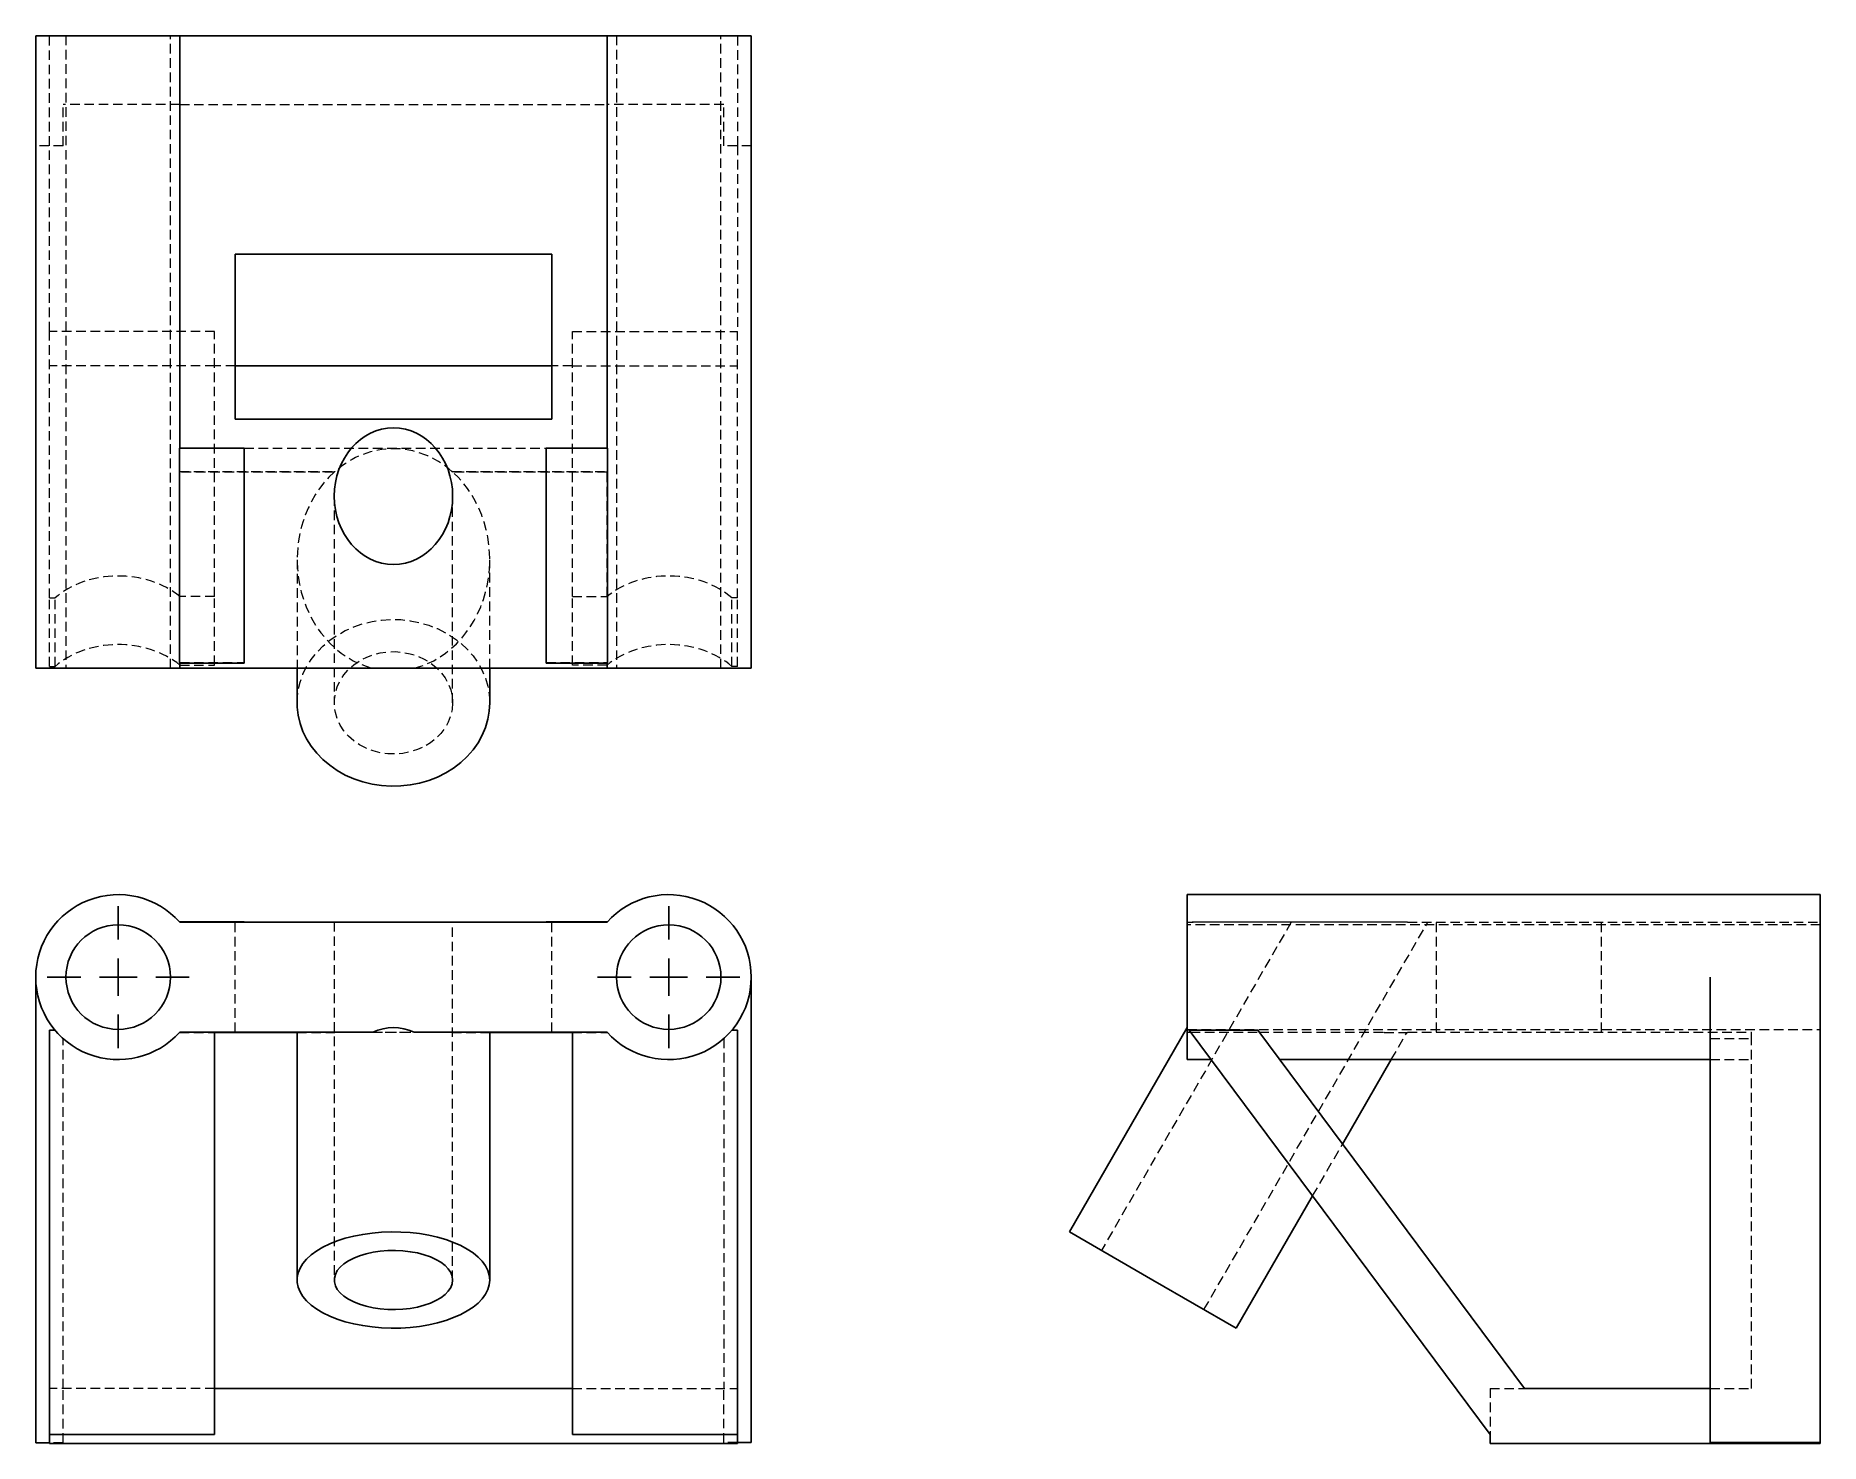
# Model space of a CAD drawing. Header units: millimetres. Extents: x 35 to 273, y 20 to 208.
import ezdxf

# ---------------------------------------------------------------- set-up
doc = ezdxf.new("R2010")
doc.units = ezdxf.units.MM
doc.linetypes.add('HIDDEN', pattern=[1.905, 1.27, -0.635])
doc.layers.add('10', color=7, linetype='Continuous')

# ---------------------------------------------------------------- blocks, each defined once
blk = doc.blocks.new('SW_CENTERMARKSYMBOL_0')
at = {"layer": '10', "color": 0}
for p, q in [((0, 5), (0, 9.46)), ((0, 0), (0, 2.5)), ((-5, 0), (-9.46, 0)), ((0, 0), (-2.5, 0)), ((0, 0), (0, -2.5)), ((0, 0), (2.5, 0)), ((5, 0), (9.46, 0)), ((0, -5), (0, -9.46))]:
    blk.add_line(p, q, dxfattribs=at)
blk = doc.blocks.new('SW_CENTERMARKSYMBOL_1')
at = {"layer": '10', "color": 0}
for p, q in [((0, 5), (0, 9.46)), ((0, 0), (0, 2.5)), ((-5, 0), (-9.46, 0)), ((0, 0), (-2.5, 0)), ((0, 0), (0, -2.5)), ((0, 0), (2.5, 0)), ((5, 0), (9.46, 0)), ((0, -5), (0, -9.46))]:
    blk.add_line(p, q, dxfattribs=at)

msp = doc.modelspace()

# ---------------------------------------------------------------- linework, layer by layer
at = {"color": 7, "linetype": 'Continuous', "lineweight": 25}
for p, q in [((35.36, 193.34), (35.36, 208)), ((35.36, 208), (54.55, 208)), ((54.55, 153.03), (54.55, 208)), ((111.45, 208), (54.55, 208)), ((111.45, 153.03), (111.45, 208)), ((111.45, 208), (130.64, 208)), ((130.64, 208), (130.64, 193.34)), ((35.36, 193.34), (35.36, 123.71)), ((130.64, 123.71), (130.64, 193.34)), ((61.93, 178.88), (104.07, 178.88)), ((61.93, 156.9), (61.93, 178.88)), ((104.07, 178.88), (104.07, 156.9)), ((104.07, 164.02), (61.93, 164.02)), ((104.07, 156.9), (61.93, 156.9)), ((54.51, 124.4), (54.51, 153.03)), ((54.51, 153.03), (63.12, 153.03)), ((63.12, 124.4), (63.12, 153.03)), ((103.33, 153.03), (111.49, 153.03)), ((103.33, 153.03), (103.33, 124.4)), ((111.49, 124.4), (111.49, 153.03)), ((35.36, 123.71), (54.55, 123.71)), ((54.51, 124.4), (63.12, 124.4)), ((54.55, 123.71), (54.55, 124.4)), ((111.45, 123.71), (54.55, 123.71)), ((70.17, 123.71), (70.17, 119.11)), ((95.83, 119.11), (95.83, 123.71)), ((103.33, 124.4), (111.49, 124.4)), ((111.45, 123.71), (111.45, 124.4)), ((111.45, 123.71), (130.64, 123.71)), ((273, 93.56), (188.71, 93.56)), ((188.71, 93.56), (188.71, 71.57)), ((273, 93.56), (273, 82.56)), ((54.51, 89.93), (63.12, 89.93)), ((111.45, 89.89), (54.55, 89.89)), ((63.12, 89.89), (63.12, 89.93)), ((103.33, 89.93), (103.33, 89.89)), ((103.33, 89.93), (111.49, 89.93)), ((35.36, 20.53), (35.36, 82.56)), ((130.64, 82.56), (130.64, 20.54)), ((258.34, 82.56), (258.34, 20.54)), ((273, 20.54), (273, 82.56)), ((37.19, 21.63), (37.19, 75.49)), ((37.19, 75.49), (37.94, 75.49)), ((54.55, 75.23), (80.25, 75.23)), ((59.18, 21.63), (59.18, 75.23)), ((59.18, 75.2), (70.17, 75.2)), ((70.17, 75.23), (70.17, 42.2)), ((85.75, 75.23), (111.45, 75.23)), ((95.83, 42.2), (95.83, 75.23)), ((95.83, 75.2), (106.82, 75.2)), ((106.82, 21.63), (106.82, 75.23)), ((128.81, 75.49), (128.06, 75.49)), ((128.81, 21.63), (128.81, 75.49)), ((188.71, 75.83), (173, 48.62)), ((188.95, 75.49), (198.09, 75.49)), ((229.02, 21.63), (188.95, 75.49)), ((198.09, 75.49), (233.59, 27.77)), ((188.71, 71.57), (191.87, 71.57)), ((201.01, 71.57), (258.34, 71.57)), ((209.38, 60.32), (215.87, 71.57)), ((195.22, 35.79), (205.39, 53.4)), ((184.11, 42.2), (173, 48.62)), ((195.22, 35.79), (184.11, 42.2)), ((106.82, 27.77), (59.18, 27.77)), ((258.34, 27.77), (233.59, 27.77)), ((59.18, 21.63), (37.19, 21.63)), ((37.19, 21.63), (37.19, 20.44)), ((106.82, 21.63), (128.81, 21.63)), ((128.81, 21.63), (128.81, 20.44)), ((229.02, 21.63), (229.02, 20.44)), ((37.19, 20.53), (35.36, 20.53)), ((128.81, 20.44), (37.19, 20.44)), ((128.81, 20.54), (130.64, 20.54)), ((272.96, 20.44), (229.02, 20.44)), ((258.34, 20.54), (273, 20.54)), ((272.96, 20.54), (272.96, 20.44)), ((273, 20.53), (272.96, 20.53)), ((273, 20.54), (273, 20.53))]:
    msp.add_line(p, q, dxfattribs=at)
at = {"color": 7, "linetype": 'HIDDEN', "lineweight": 18}
for p, q in [((39.02, 207.96), (37.19, 207.96)), ((37.19, 193.34), (37.19, 207.96)), ((39.02, 208), (39.02, 207.96)), ((39.02, 207.96), (126.98, 207.96)), ((39.39, 208), (39.39, 123.71)), ((53.32, 123.71), (53.32, 208)), ((112.68, 208), (112.68, 123.71)), ((126.61, 123.71), (126.61, 208)), ((126.98, 208), (126.98, 207.96)), ((128.81, 207.96), (126.98, 207.96)), ((128.81, 207.96), (128.81, 193.34)), ((54.55, 198.84), (39.02, 198.84)), ((39.02, 193.34), (39.02, 198.84)), ((54.55, 198.84), (111.45, 198.84)), ((126.98, 198.84), (111.45, 198.84)), ((126.98, 193.34), (126.98, 198.84)), ((39.02, 193.34), (35.36, 193.34)), ((37.19, 168.59), (37.19, 193.34)), ((130.64, 193.34), (126.98, 193.34)), ((128.81, 193.34), (128.81, 168.59)), ((59.18, 168.59), (37.19, 168.59)), ((37.19, 133.09), (37.19, 168.59)), ((59.18, 133.28), (59.18, 168.59)), ((106.82, 133.28), (106.82, 168.59)), ((106.82, 168.59), (128.81, 168.59)), ((128.81, 133.09), (128.81, 168.59)), ((59.18, 164.02), (37.19, 164.02)), ((61.93, 164.02), (59.18, 164.02)), ((106.82, 164.02), (104.07, 164.02)), ((106.82, 164.02), (128.81, 164.02)), ((63.12, 153.03), (103.33, 153.03)), ((54.51, 149.92), (75.21, 149.92)), ((54.55, 133.28), (54.55, 149.86)), ((75.11, 149.86), (54.55, 149.86)), ((90.79, 149.92), (111.49, 149.92)), ((111.45, 149.86), (90.89, 149.86)), ((111.45, 133.28), (111.45, 149.86)), ((75.12, 146.64), (75.12, 119.11)), ((90.88, 119.11), (90.88, 146.64)), ((70.17, 138.18), (70.17, 123.71)), ((95.83, 123.71), (95.83, 138.18)), ((37.19, 133.09), (37.94, 133.09)), ((37.19, 123.95), (37.19, 133.09)), ((37.94, 123.95), (37.94, 133.09)), ((59.18, 133.28), (54.55, 133.28)), ((59.18, 124.14), (59.18, 133.28)), ((106.82, 133.28), (111.45, 133.28)), ((106.82, 124.14), (106.82, 133.28)), ((128.06, 123.95), (128.06, 133.09)), ((128.81, 133.09), (128.06, 133.09)), ((128.81, 123.95), (128.81, 133.09)), ((37.19, 123.95), (37.94, 123.95)), ((54.55, 124.4), (54.55, 124.47)), ((54.55, 124.47), (63.12, 124.47)), ((54.55, 124.14), (59.18, 124.14)), ((103.33, 124.47), (111.45, 124.47)), ((111.45, 124.14), (106.82, 124.14)), ((111.45, 124.4), (111.45, 124.47)), ((128.81, 123.95), (128.06, 123.95)), ((61.93, 75.23), (61.93, 89.89)), ((75.12, 89.89), (75.12, 42.2)), ((90.88, 42.2), (90.88, 89.89)), ((104.07, 75.23), (104.07, 89.89)), ((202.54, 89.89), (177.28, 46.14)), ((188.71, 89.89), (189.47, 89.89)), ((273, 89.52), (188.71, 89.52)), ((189.47, 89.89), (189.4, 89.93)), ((189.4, 89.93), (218.03, 89.93)), ((218.03, 89.89), (189.47, 89.89)), ((190.93, 38.26), (220.74, 89.89)), ((218.03, 89.89), (218.03, 89.93)), ((218.03, 89.89), (273, 89.89)), ((221.9, 75.23), (221.9, 89.89)), ((243.88, 75.23), (243.88, 89.89)), ((39.02, 27.77), (39.02, 74.37)), ((54.51, 75.2), (59.18, 75.2)), ((70.17, 75.2), (75.21, 75.2)), ((90.79, 75.2), (75.21, 75.2)), ((80.25, 75.23), (85.75, 75.23)), ((90.79, 75.2), (95.83, 75.2)), ((106.82, 75.2), (111.49, 75.2)), ((126.98, 74.37), (126.98, 27.77)), ((188.71, 75.6), (273, 75.6)), ((188.71, 75.23), (189.14, 75.23)), ((189.14, 75.23), (198.28, 75.23)), ((198.28, 75.23), (214.86, 75.23)), ((214.92, 75.2), (214.86, 75.23)), ((214.92, 75.2), (218.03, 75.2)), ((215.87, 71.57), (217.97, 75.2)), ((218.03, 75.23), (263.84, 75.23)), ((218.03, 75.2), (218.03, 75.23)), ((258.34, 74.37), (263.84, 74.37)), ((263.84, 74.37), (263.84, 75.23)), ((263.84, 27.77), (263.84, 74.37)), ((258.34, 71.57), (263.84, 71.57)), ((205.39, 53.4), (209.38, 60.32)), ((59.18, 27.77), (37.19, 27.77)), ((39.02, 20.53), (39.02, 27.77)), ((106.82, 27.77), (128.81, 27.77)), ((126.98, 20.54), (126.98, 27.77)), ((229.02, 27.77), (229.02, 21.63)), ((229.02, 27.77), (233.59, 27.77)), ((258.34, 27.77), (263.84, 27.77)), ((273, 27.77), (272.96, 27.77)), ((272.96, 20.54), (272.96, 27.77)), ((39.02, 20.53), (37.19, 20.53)), ((128.81, 20.54), (126.98, 20.54)), ((258.34, 20.54), (258.34, 20.53)), ((258.34, 20.53), (272.96, 20.53))]:
    msp.add_line(p, q, dxfattribs=at)
at = {"color": 7, "linetype": 'HIDDEN', "lineweight": 18, "flags": 128}
for points in [[(70.17, 119.11), (70.19, 119.66), (70.32, 120.76), (70.57, 121.85), (70.95, 122.91), (71.44, 123.93), (72.06, 124.9), (72.78, 125.82), (73.6, 126.66), (74.51, 127.44), (75.51, 128.13), (76.59, 128.73), (77.72, 129.23), (78.91, 129.64), (80.15, 129.94), (81.41, 130.13), (82.68, 130.21), (83.96, 130.19), (85.23, 130.05), (86.47, 129.8), (87.69, 129.45), (88.85, 128.99), (89.96, 128.44), (91, 127.79), (91.96, 127.06), (92.83, 126.25), (93.6, 125.37), (94.26, 124.42), (94.82, 123.42), (95.26, 122.38), (95.57, 121.31), (95.76, 120.21), (95.83, 119.11), (95.83, 119.11)], [(90.88, 119.11), (90.81, 118.24), (90.62, 117.38), (90.3, 116.55), (89.87, 115.76), (89.31, 115.03), (88.66, 114.36), (87.91, 113.77), (87.08, 113.27), (86.19, 112.87), (85.24, 112.57), (84.26, 112.37), (83.25, 112.29), (82.24, 112.32), (81.25, 112.46), (80.28, 112.7), (79.36, 113.06), (78.49, 113.51), (77.7, 114.06), (77, 114.68), (76.4, 115.39), (75.9, 116.15), (75.52, 116.96), (75.27, 117.8), (75.14, 118.67), (75.14, 119.55), (75.27, 120.41), (75.52, 121.26), (75.9, 122.07), (76.4, 122.83), (77, 123.53), (77.7, 124.16), (78.49, 124.7), (79.36, 125.16), (80.28, 125.51), (81.25, 125.76), (82.24, 125.9), (83.25, 125.93), (84.26, 125.84), (85.24, 125.65), (86.19, 125.35), (87.08, 124.94), (87.91, 124.44), (88.66, 123.86), (89.31, 123.19), (89.87, 122.46), (90.3, 121.67), (90.62, 120.84), (90.81, 119.98), (90.88, 119.11)]]:
    msp.add_lwpolyline(points, dxfattribs=at)
at = {"color": 7, "linetype": 'Continuous', "lineweight": 25, "flags": 128}
for points in [[(95.83, 119.11), (95.76, 118), (95.57, 116.91), (95.26, 115.83), (94.82, 114.79), (94.26, 113.8), (93.6, 112.85), (92.83, 111.97), (91.96, 111.16), (91, 110.42), (89.96, 109.78), (88.85, 109.22), (87.69, 108.77), (86.47, 108.42), (85.23, 108.17), (83.96, 108.03), (82.68, 108), (81.41, 108.09), (80.15, 108.28), (78.91, 108.58), (77.72, 108.98), (76.59, 109.49), (75.51, 110.09), (74.51, 110.78), (73.6, 111.55), (72.78, 112.4), (72.06, 113.32), (71.44, 114.29), (70.95, 115.31), (70.57, 116.37), (70.32, 117.45), (70.19, 118.55), (70.17, 119.11)], [(95.83, 42.2), (95.76, 42.84), (95.57, 43.48), (95.26, 44.09), (94.82, 44.7), (94.26, 45.27), (93.6, 45.82), (92.83, 46.33), (91.96, 46.8), (91, 47.22), (89.96, 47.59), (88.85, 47.91), (87.69, 48.17), (86.47, 48.38), (85.23, 48.52), (83.96, 48.6), (82.68, 48.62), (81.41, 48.57), (80.15, 48.46), (78.91, 48.28), (77.72, 48.05), (76.59, 47.76), (75.51, 47.41), (74.51, 47.01), (73.6, 46.57), (72.78, 46.08), (72.06, 45.55), (71.44, 44.99), (70.95, 44.4), (70.57, 43.79), (70.32, 43.16), (70.19, 42.52), (70.19, 41.88), (70.32, 41.25), (70.57, 40.62), (70.95, 40.01), (71.44, 39.42), (72.06, 38.86), (72.78, 38.33), (73.6, 37.84), (74.51, 37.4), (75.51, 37), (76.59, 36.65), (77.72, 36.36), (78.91, 36.13), (80.15, 35.95), (81.41, 35.84), (82.68, 35.79), (83.96, 35.81), (85.23, 35.89), (86.47, 36.03), (87.69, 36.23), (88.85, 36.5), (89.96, 36.82), (91, 37.19), (91.96, 37.61), (92.83, 38.08), (93.6, 38.59), (94.26, 39.14), (94.82, 39.71), (95.26, 40.31), (95.57, 40.93), (95.76, 41.57), (95.83, 42.2)], [(90.88, 42.2), (90.81, 42.71), (90.62, 43.2), (90.3, 43.68), (89.87, 44.14), (89.31, 44.56), (88.66, 44.95), (87.91, 45.28), (87.08, 45.57), (86.19, 45.81), (85.24, 45.98), (84.26, 46.09), (83.25, 46.14), (82.24, 46.13), (81.25, 46.05), (80.28, 45.9), (79.36, 45.7), (78.49, 45.44), (77.7, 45.12), (77, 44.76), (76.4, 44.35), (75.9, 43.91), (75.52, 43.45), (75.27, 42.96), (75.14, 42.46), (75.14, 41.95), (75.27, 41.45), (75.52, 40.96), (75.9, 40.5), (76.4, 40.06), (77, 39.65), (77.7, 39.29), (78.49, 38.97), (79.36, 38.71), (80.28, 38.51), (81.25, 38.36), (82.24, 38.28), (83.25, 38.27), (84.26, 38.32), (85.24, 38.43), (86.19, 38.6), (87.08, 38.84), (87.91, 39.12), (88.66, 39.46), (89.31, 39.85), (89.87, 40.27), (90.3, 40.73), (90.62, 41.21), (90.81, 41.7), (90.88, 42.2)]]:
    msp.add_lwpolyline(points, dxfattribs=at)
at = {"color": 7, "linetype": 'Continuous', "lineweight": 25}
for centre in [(46.35, 82.56), (119.65, 82.56)]:
    msp.add_circle(centre, 6.96, dxfattribs=at)
at = {"color": 7, "linetype": 'HIDDEN', "lineweight": 18}
for centre, radius, start, end in [((82.27, 139.26), 12.79, 123.516, 124.0277), ((83.73, 139.26), 12.79, 55.9723, 56.484), ((80.8, 89.83), 15.67, 248.7028, 249.0749), ((85.2, 89.83), 15.67, 290.9251, 291.2972)]:
    msp.add_arc(centre, radius, start, end, dxfattribs=at)
at = {"color": 7, "linetype": 'Continuous', "lineweight": 25}
for centre, start, end in [((46.35, 82.56), 41.8103, 318.1897), ((119.65, 82.56), 221.8103, 138.1897)]:
    msp.add_arc(centre, 10.99, start, end, dxfattribs=at)
msp.add_ellipse((83, 146.64), major_axis=(0, -9.1), ratio=0.866025, dxfattribs=at)
at = {"color": 7, "linetype": 'HIDDEN', "lineweight": 18}
for centre, major_axis, ratio, start_param, end_param in [((83, 138.16), (0, 14.81), 0.866025, 5.630312, 6.936058), ((46.35, 137.16), (0, 19.04), 0.57735, 5.442117, 5.446598), ((83, 138.18), (0, 14.81), 0.866025, 0.662223, 2.92548), ((83, 138.18), (0, 14.81), 0.866025, 3.357705, 5.620963), ((119.65, 137.16), (0, 19.04), 0.57735, 0.836588, 0.841069), ((46.35, 127.83), (10.99, 0), 0.74402, 0.729728, 2.442748), ((119.65, 127.83), (10.99, 0), 0.74402, 0.698844, 2.411865), ((46.35, 118.69), (10.99, 0), 0.74402, 0.729728, 2.442748), ((119.65, 118.69), (10.99, 0), 0.74402, 0.698844, 2.411865), ((46.35, 137.16), (0, 19.04), 0.57735, 3.97818, 3.982661), ((119.65, 137.16), (0, 19.04), 0.57735, 2.300524, 2.305005)]:
    msp.add_ellipse(centre, major_axis=major_axis, ratio=ratio, start_param=start_param, end_param=end_param, dxfattribs=at)
at = {"color": 7, "linetype": 'Continuous', "lineweight": 25}
msp.add_ellipse((83, 50.18), major_axis=(0, 25.65), ratio=0.5, start_param=6.067072, end_param=6.499298, dxfattribs=at)

# ---------------------------------------------------------------- block references
at = {"layer": '10'}
for name, p in [('SW_CENTERMARKSYMBOL_1', (46.35, 82.56)), ('SW_CENTERMARKSYMBOL_0', (119.65, 82.56))]:
    msp.add_blockref(name, p, dxfattribs=at)

doc.saveas('drawing.dxf')
